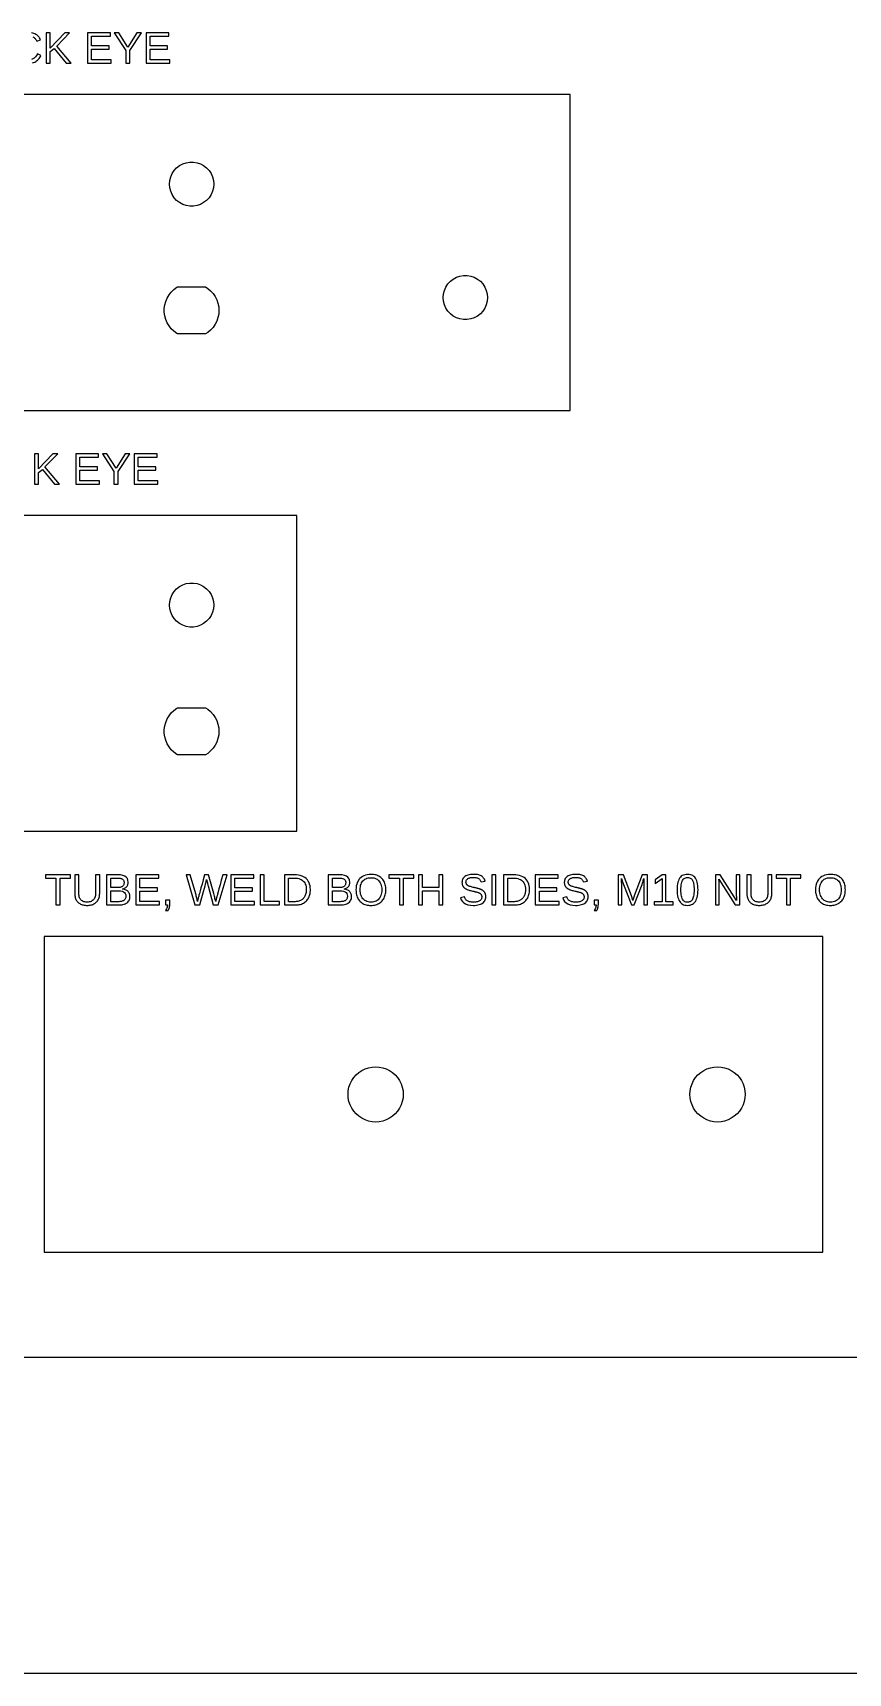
# Model space of a CAD drawing. Extents: x 5 to 633, y -270 to 42.
# Drawn here: x 162.8 to 317.9, y -270 to 41.8 of the extents above; entities that cross this region are included whole.
import ezdxf

# ---------------------------------------------------------------- set-up
doc = ezdxf.new("R2010")
doc.units = 0
doc.layers.get('0').update_dxf_attribs({"linetype": 'CONTINUOUS'})

msp = doc.modelspace()

# ---------------------------------------------------------------- linework, layer by layer
for points in [[(162.791, 40.9893), (162.92, 40.9191), (163.041, 40.8387), (163.153, 40.7487), (163.254, 40.6491), (163.346, 40.5398), (163.427, 40.4209), (163.499, 40.2924), (163.561, 40.1542), (164.297, 40.3983), (164.208, 40.5924), (164.106, 40.7723), (163.99, 40.9381), (163.861, 41.0898), (163.719, 41.2274), (163.563, 41.3509), (163.394, 41.4602), (163.213, 41.5552), (163.019, 41.6356), (162.812, 41.7014), (162.594, 41.7526)], [(162.769, 36.0449), (162.973, 36.1158), (163.168, 36.2026), (163.356, 36.3052), (163.533, 36.4228), (163.698, 36.5549), (163.852, 36.7015), (163.994, 36.8625), (164.125, 37.0379), (164.243, 37.2278), (164.35, 37.4322), (163.716, 37.7495), (163.53, 37.4333), (163.32, 37.1656), (163.086, 36.9467), (162.828, 36.7764), (162.544, 36.6547)]]:
    msp.add_lwpolyline(points)
for points in [[(166.129, 38.1971), (166.877, 38.7668), (169.168, 36), (170.132, 36), (167.366, 39.2428), (169.807, 41.7329), (168.891, 41.7329), (166.129, 38.8603), (166.129, 41.7329), (165.352, 41.7329), (165.352, 36), (166.129, 36)], [(177.741, 36.6347), (174.002, 36.6347), (174.002, 38.6325), (177.331, 38.6325), (177.331, 39.2591), (174.002, 39.2591), (174.002, 41.0981), (177.575, 41.0981), (177.575, 41.7329), (173.225, 41.7329), (173.225, 36), (177.741, 36)], [(181.261, 38.3762), (183.475, 41.7329), (182.62, 41.7329), (180.883, 39.0028), (179.137, 41.7329), (178.283, 41.7329), (180.488, 38.3762), (180.488, 36), (181.261, 36)], [(188.858, 36.6347), (185.119, 36.6347), (185.119, 38.6325), (188.447, 38.6325), (188.447, 39.2591), (185.119, 39.2591), (185.119, 41.0981), (188.691, 41.0981), (188.691, 41.7329), (184.342, 41.7329), (184.342, 36), (188.858, 36)], [(265, 30), (5, 30), (5, -30), (265, -30)], [(191.969, 8.9285), (191.313, 9.1538), (190.703, 9.4839), (190.155, 9.91), (189.686, 10.4203), (189.306, 11.001), (189.028, 11.6363), (188.857, 12.3087), (188.8, 13), (188.857, 13.6913), (189.028, 14.3637), (189.306, 14.999), (189.686, 15.5797), (190.155, 16.09), (190.703, 16.5161), (191.313, 16.8462), (191.969, 17.0715), (192.653, 17.1857), (193.347, 17.1857), (194.031, 17.0715), (194.687, 16.8462), (195.297, 16.5161), (195.845, 16.09), (196.314, 15.5797), (196.694, 14.999), (196.972, 14.3637), (197.143, 13.6913), (197.2, 13), (197.143, 12.3087), (196.972, 11.6363), (196.694, 11.001), (196.314, 10.4203), (195.845, 9.91), (195.297, 9.4839), (194.687, 9.1538), (194.031, 8.9285), (193.347, 8.8143), (192.653, 8.8143)], [(244.029, -12.6324), (243.373, -12.4071), (242.763, -12.077), (242.215, -11.6509), (241.745, -11.1406), (241.366, -10.5599), (241.087, -9.9246), (240.917, -9.2522), (240.86, -8.5609), (240.917, -7.8696), (241.087, -7.1971), (241.366, -6.5619), (241.745, -5.9812), (242.215, -5.4708), (242.763, -5.0448), (243.373, -4.7146), (244.029, -4.4894), (244.713, -4.3752), (245.407, -4.3752), (246.091, -4.4894), (246.747, -4.7146), (247.357, -5.0448), (247.904, -5.4708), (248.374, -5.9812), (248.754, -6.5619), (249.032, -7.1971), (249.202, -7.8696), (249.26, -8.5609), (249.202, -9.2522), (249.032, -9.9246), (248.754, -10.5599), (248.374, -11.1406), (247.904, -11.6509), (247.357, -12.077), (246.747, -12.4071), (246.091, -12.6324), (245.407, -12.7465), (244.713, -12.7465)], [(190.202, -15.383), (189.643, -14.971), (189.143, -14.4881), (188.713, -13.9429), (188.359, -13.3453), (188.088, -12.7057), (187.904, -12.0358), (187.812, -11.3473), (187.812, -10.6527), (187.904, -9.9642), (188.088, -9.2943), (188.359, -8.6547), (188.713, -8.0571), (189.143, -7.5119), (189.643, -7.029), (190.202, -6.617), (190.324, -6.55), (195.672, -6.55), (196.085, -6.8136), (196.615, -7.2621), (197.081, -7.7773), (197.474, -8.35), (197.787, -8.97), (198.015, -9.6262), (198.154, -10.3069), (198.2, -11), (198.154, -11.6931), (198.015, -12.3738), (197.787, -13.03), (197.474, -13.65), (197.081, -14.2227), (196.615, -14.7379), (196.085, -15.1864), (195.672, -15.45), (190.324, -15.45)], [(163.883, -41.8029), (164.631, -41.2332), (166.922, -44), (167.886, -44), (165.12, -40.7572), (167.561, -38.2671), (166.645, -38.2671), (163.883, -41.1397), (163.883, -38.2671), (163.106, -38.2671), (163.106, -44), (163.883, -44)], [(175.495, -43.3653), (171.756, -43.3653), (171.756, -41.3675), (175.084, -41.3675), (175.084, -40.7409), (171.756, -40.7409), (171.756, -38.9019), (175.329, -38.9019), (175.329, -38.2671), (170.979, -38.2671), (170.979, -44), (175.495, -44)], [(179.015, -41.6238), (181.229, -38.2671), (180.374, -38.2671), (178.637, -40.9972), (176.891, -38.2671), (176.037, -38.2671), (178.242, -41.6238), (178.242, -44), (179.015, -44)], [(186.612, -43.3653), (182.873, -43.3653), (182.873, -41.3675), (186.201, -41.3675), (186.201, -40.7409), (182.873, -40.7409), (182.873, -38.9019), (186.445, -38.9019), (186.445, -38.2671), (182.096, -38.2671), (182.096, -44), (186.612, -44)], [(213, -50), (5, -50), (5, -110), (213, -110)], [(191.969, -71.0715), (191.313, -70.8462), (190.703, -70.5161), (190.155, -70.09), (189.686, -69.5797), (189.306, -68.999), (189.028, -68.3637), (188.857, -67.6913), (188.8, -67), (188.857, -66.3087), (189.028, -65.6363), (189.306, -65.001), (189.686, -64.4203), (190.155, -63.91), (190.703, -63.4839), (191.313, -63.1538), (191.969, -62.9285), (192.653, -62.8143), (193.347, -62.8143), (194.031, -62.9285), (194.687, -63.1538), (195.297, -63.4839), (195.845, -63.91), (196.314, -64.4203), (196.694, -65.001), (196.972, -65.6363), (197.143, -66.3087), (197.2, -67), (197.143, -67.6913), (196.972, -68.3637), (196.694, -68.999), (196.314, -69.5797), (195.845, -70.09), (195.297, -70.5161), (194.687, -70.8462), (194.031, -71.0715), (193.347, -71.1857), (192.653, -71.1857)], [(190.202, -95.383), (189.643, -94.971), (189.143, -94.4881), (188.713, -93.9429), (188.359, -93.3453), (188.088, -92.7057), (187.904, -92.0358), (187.812, -91.3473), (187.812, -90.6527), (187.904, -89.9642), (188.088, -89.2943), (188.359, -88.6547), (188.713, -88.0571), (189.143, -87.5119), (189.643, -87.029), (190.202, -86.617), (190.324, -86.55), (195.672, -86.55), (196.085, -86.8136), (196.615, -87.2621), (197.081, -87.7773), (197.474, -88.35), (197.787, -88.97), (198.015, -89.6262), (198.154, -90.3069), (198.2, -91), (198.154, -91.6931), (198.015, -92.3738), (197.787, -93.03), (197.474, -93.65), (197.081, -94.2227), (196.615, -94.7379), (196.085, -95.1864), (195.672, -95.45), (190.324, -95.45)], [(167.988, -118.902), (169.958, -118.902), (169.958, -118.267), (165.246, -118.267), (165.246, -118.902), (167.215, -118.902), (167.215, -124), (167.988, -124)], [(173.329, -124.076), (173.526, -124.06), (173.716, -124.032), (173.897, -123.994), (174.071, -123.945), (174.237, -123.886), (174.395, -123.815), (174.544, -123.734), (174.683, -123.643), (174.812, -123.543), (174.931, -123.433), (175.04, -123.313), (175.14, -123.183), (175.229, -123.044), (175.307, -122.896), (175.373, -122.74), (175.428, -122.576), (175.47, -122.405), (175.5, -122.226), (175.518, -122.038), (175.524, -121.844), (175.524, -118.267), (174.751, -118.267), (174.751, -121.799), (174.742, -122.022), (174.716, -122.23), (174.672, -122.421), (174.611, -122.597), (174.532, -122.757), (174.436, -122.901), (174.322, -123.03), (174.192, -123.141), (174.048, -123.236), (173.891, -123.313), (173.719, -123.373), (173.533, -123.416), (173.333, -123.442), (173.119, -123.451), (172.911, -123.442), (172.718, -123.417), (172.539, -123.376), (172.375, -123.318), (172.225, -123.243), (172.089, -123.152), (171.968, -123.044), (171.862, -122.92), (171.773, -122.78), (171.699, -122.626), (171.642, -122.455), (171.602, -122.27), (171.577, -122.068), (171.569, -121.852), (171.569, -118.267), (170.792, -118.267), (170.792, -121.917), (170.798, -122.106), (170.816, -122.287), (170.845, -122.461), (170.886, -122.628), (170.939, -122.786), (171.004, -122.937), (171.081, -123.08), (171.168, -123.215), (171.265, -123.341), (171.372, -123.456), (171.488, -123.563), (171.614, -123.66), (171.749, -123.747), (171.895, -123.825), (172.048, -123.893), (172.209, -123.951), (172.377, -123.998), (172.553, -124.034), (172.736, -124.06), (172.926, -124.076), (173.123, -124.081)], [(179.453, -123.991), (179.71, -123.965), (179.949, -123.922), (180.17, -123.861), (180.374, -123.783), (180.56, -123.688), (180.728, -123.575), (180.876, -123.446), (181.001, -123.304), (181.104, -123.148), (181.183, -122.978), (181.24, -122.794), (181.274, -122.596), (181.286, -122.385), (181.278, -122.225), (181.255, -122.073), (181.218, -121.929), (181.165, -121.794), (181.097, -121.666), (181.014, -121.546), (180.915, -121.435), (180.803, -121.333), (180.678, -121.244), (180.54, -121.166), (180.39, -121.101), (180.227, -121.048), (180.05, -121.006), (179.862, -120.977), (180.006, -120.939), (180.14, -120.891), (180.265, -120.834), (180.38, -120.768), (180.485, -120.692), (180.581, -120.607), (180.667, -120.513), (180.743, -120.411), (180.807, -120.302), (180.859, -120.187), (180.9, -120.065), (180.929, -119.936), (180.946, -119.801), (180.952, -119.659), (180.911, -119.289), (180.787, -118.977), (180.581, -118.721), (180.293, -118.523), (179.922, -118.381), (179.469, -118.296), (178.934, -118.267), (176.851, -118.267), (176.851, -124), (179.178, -124)], [(186.925, -123.365), (183.186, -123.365), (183.186, -121.367), (186.514, -121.367), (186.514, -120.741), (183.186, -120.741), (183.186, -118.902), (186.758, -118.902), (186.758, -118.267), (182.409, -118.267), (182.409, -124), (186.925, -124)], [(194.844, -122.996), (195.081, -122.133), (195.279, -121.41), (195.438, -120.827), (195.557, -120.385), (195.637, -120.084), (195.678, -119.923), (195.699, -119.829), (195.722, -119.729), (195.747, -119.623), (195.772, -119.51), (195.799, -119.391), (195.827, -119.265), (195.857, -119.134), (195.909, -119.375), (195.957, -119.594), (196.001, -119.791), (196.042, -119.966), (196.079, -120.119), (196.112, -120.25), (196.142, -120.358), (197.134, -124), (198.062, -124), (199.751, -118.267), (198.941, -118.267), (198.655, -119.294), (198.409, -120.176), (198.205, -120.914), (198.042, -121.506), (197.919, -121.952), (197.838, -122.254), (197.798, -122.411), (197.777, -122.499), (197.755, -122.594), (197.731, -122.696), (197.705, -122.805), (197.678, -122.921), (197.649, -123.044), (197.619, -123.174), (197.582, -123.316), (197.543, -123.138), (197.5, -122.948), (197.453, -122.747), (197.401, -122.536), (197.346, -122.313), (197.287, -122.08), (197.224, -121.835), (196.227, -118.267), (195.483, -118.267), (195.214, -119.218), (194.982, -120.046), (194.785, -120.751), (194.624, -121.333), (194.498, -121.792), (194.408, -122.127), (194.354, -122.34), (194.318, -122.489), (194.283, -122.636), (194.249, -122.778), (194.217, -122.918), (194.186, -123.054), (194.156, -123.187), (194.128, -123.316), (194.083, -123.11), (194.037, -122.906), (193.99, -122.703), (193.942, -122.502), (193.892, -122.303), (193.842, -122.105), (193.79, -121.909), (192.761, -118.267), (191.951, -118.267), (193.639, -124), (194.567, -124)], [(204.98, -123.365), (201.24, -123.365), (201.24, -121.367), (204.569, -121.367), (204.569, -120.741), (201.24, -120.741), (201.24, -118.902), (204.813, -118.902), (204.813, -118.267), (200.463, -118.267), (200.463, -124), (204.98, -124)], [(209.696, -123.365), (206.799, -123.365), (206.799, -118.267), (206.022, -118.267), (206.022, -124), (209.696, -124)], [(213.033, -123.993), (213.259, -123.971), (213.476, -123.935), (213.685, -123.884), (213.886, -123.819), (214.08, -123.74), (214.265, -123.646), (214.441, -123.539), (214.604, -123.418), (214.756, -123.285), (214.896, -123.14), (215.024, -122.982), (215.141, -122.811), (215.246, -122.627), (215.337, -122.432), (215.415, -122.229), (215.479, -122.016), (215.528, -121.794), (215.563, -121.563), (215.584, -121.323), (215.591, -121.075), (215.575, -120.702), (215.527, -120.355), (215.446, -120.033), (215.333, -119.737), (215.188, -119.465), (215.01, -119.219), (214.8, -118.998), (214.56, -118.804), (214.294, -118.64), (214, -118.506), (213.678, -118.401), (213.33, -118.327), (212.955, -118.282), (212.552, -118.267), (210.656, -118.267), (210.656, -124), (212.8, -124)], [(221.592, -123.991), (221.849, -123.965), (222.088, -123.922), (222.309, -123.861), (222.513, -123.783), (222.699, -123.688), (222.867, -123.575), (223.015, -123.446), (223.14, -123.304), (223.242, -123.148), (223.322, -122.978), (223.379, -122.794), (223.413, -122.596), (223.424, -122.385), (223.417, -122.225), (223.394, -122.073), (223.356, -121.929), (223.303, -121.794), (223.235, -121.666), (223.152, -121.546), (223.054, -121.435), (222.942, -121.333), (222.817, -121.244), (222.679, -121.166), (222.529, -121.101), (222.365, -121.048), (222.189, -121.006), (222, -120.977), (222.144, -120.939), (222.279, -120.891), (222.403, -120.834), (222.518, -120.768), (222.624, -120.692), (222.72, -120.607), (222.806, -120.513), (222.882, -120.411), (222.945, -120.302), (222.998, -120.187), (223.038, -120.065), (223.068, -119.936), (223.085, -119.801), (223.091, -119.659), (223.05, -119.289), (222.926, -118.977), (222.72, -118.721), (222.432, -118.523), (222.061, -118.381), (221.608, -118.296), (221.073, -118.267), (218.989, -118.267), (218.989, -124), (221.317, -124)], [(227.344, -124.074), (227.58, -124.052), (227.806, -124.015), (228.023, -123.963), (228.23, -123.897), (228.428, -123.815), (228.616, -123.719), (228.794, -123.609), (228.959, -123.487), (229.113, -123.351), (229.253, -123.203), (229.382, -123.042), (229.499, -122.868), (229.603, -122.682), (229.694, -122.484), (229.772, -122.278), (229.835, -122.062), (229.884, -121.837), (229.919, -121.603), (229.94, -121.359), (229.947, -121.107), (229.94, -120.854), (229.919, -120.611), (229.885, -120.377), (229.836, -120.153), (229.774, -119.939), (229.697, -119.735), (229.607, -119.541), (229.504, -119.358), (229.388, -119.187), (229.26, -119.03), (229.12, -118.886), (228.967, -118.754), (228.802, -118.635), (228.625, -118.53), (228.436, -118.437), (228.238, -118.359), (228.031, -118.295), (227.814, -118.246), (227.588, -118.21), (227.352, -118.189), (227.107, -118.182), (226.735, -118.197), (226.388, -118.245), (226.064, -118.324), (225.765, -118.435), (225.49, -118.577), (225.239, -118.751), (225.012, -118.957), (224.812, -119.191), (224.643, -119.449), (224.505, -119.731), (224.397, -120.039), (224.32, -120.37), (224.274, -120.726), (224.259, -121.107), (224.266, -121.361), (224.286, -121.605), (224.321, -121.84), (224.369, -122.066), (224.431, -122.282), (224.507, -122.49), (224.597, -122.688), (224.699, -122.875), (224.814, -123.049), (224.942, -123.21), (225.081, -123.358), (225.234, -123.493), (225.398, -123.615), (225.575, -123.723), (225.763, -123.818), (225.961, -123.899), (226.169, -123.964), (226.387, -124.016), (226.614, -124.052), (226.852, -124.074), (227.099, -124.081)], [(233.276, -118.902), (235.245, -118.902), (235.245, -118.267), (230.533, -118.267), (230.533, -118.902), (232.503, -118.902), (232.503, -124), (233.276, -124)], [(236.897, -121.343), (239.998, -121.343), (239.998, -124), (240.775, -124), (240.775, -118.267), (239.998, -118.267), (239.998, -120.692), (236.897, -120.692), (236.897, -118.267), (236.12, -118.267), (236.12, -124), (236.897, -124)], [(246.889, -124.072), (247.18, -124.046), (247.45, -124.001), (247.7, -123.939), (247.929, -123.859), (248.137, -123.762), (248.325, -123.646), (248.489, -123.514), (248.629, -123.368), (248.743, -123.207), (248.831, -123.032), (248.895, -122.841), (248.933, -122.637), (248.945, -122.417), (248.943, -122.329), (248.938, -122.245), (248.929, -122.164), (248.917, -122.086), (248.901, -122.011), (248.881, -121.94), (248.858, -121.872), (248.831, -121.807), (248.802, -121.745), (248.77, -121.684), (248.736, -121.627), (248.699, -121.572), (248.658, -121.519), (248.616, -121.469), (248.57, -121.422), (248.523, -121.376), (248.473, -121.332), (248.421, -121.291), (248.367, -121.252), (248.31, -121.215), (248.251, -121.18), (248.191, -121.147), (248.129, -121.115), (248.066, -121.085), (248.002, -121.055), (247.937, -121.027), (247.87, -121), (247.802, -120.975), (247.733, -120.95), (247.663, -120.927), (247.592, -120.904), (247.52, -120.883), (247.448, -120.862), (247.374, -120.843), (247.299, -120.824), (247.224, -120.806), (247.149, -120.788), (247.074, -120.771), (246.999, -120.753), (246.923, -120.735), (246.848, -120.718), (246.773, -120.7), (246.558, -120.651), (246.364, -120.605), (246.192, -120.56), (246.042, -120.518), (245.913, -120.478), (245.805, -120.441), (245.719, -120.405), (245.646, -120.37), (245.578, -120.332), (245.515, -120.293), (245.457, -120.251), (245.404, -120.207), (245.356, -120.161), (245.314, -120.112), (245.277, -120.061), (245.245, -120.006), (245.219, -119.947), (245.199, -119.885), (245.185, -119.819), (245.176, -119.749), (245.173, -119.675), (245.181, -119.55), (245.203, -119.435), (245.24, -119.329), (245.292, -119.232), (245.358, -119.144), (245.439, -119.065), (245.536, -118.995), (245.646, -118.935), (245.769, -118.884), (245.906, -118.842), (246.056, -118.809), (246.219, -118.786), (246.396, -118.772), (246.585, -118.768), (246.759, -118.772), (246.921, -118.784), (247.072, -118.805), (247.212, -118.835), (247.341, -118.872), (247.459, -118.919), (247.566, -118.973), (247.662, -119.037), (247.75, -119.111), (247.827, -119.195), (247.896, -119.29), (247.955, -119.394), (248.005, -119.509), (248.046, -119.634), (248.811, -119.5), (248.745, -119.303), (248.667, -119.123), (248.576, -118.96), (248.473, -118.814), (248.357, -118.686), (248.228, -118.575), (248.087, -118.481), (247.93, -118.401), (247.754, -118.334), (247.559, -118.279), (247.346, -118.237), (247.114, -118.206), (246.863, -118.188), (246.593, -118.182), (246.303, -118.19), (246.033, -118.214), (245.783, -118.255), (245.553, -118.312), (245.342, -118.385), (245.151, -118.475), (244.98, -118.58), (244.831, -118.701), (244.704, -118.836), (244.601, -118.984), (244.52, -119.146), (244.463, -119.322), (244.428, -119.512), (244.417, -119.716), (244.419, -119.806), (244.425, -119.893), (244.436, -119.978), (244.452, -120.059), (244.472, -120.137), (244.496, -120.213), (244.524, -120.285), (244.557, -120.355), (244.594, -120.422), (244.634, -120.486), (244.679, -120.548), (244.727, -120.608), (244.78, -120.664), (244.836, -120.719), (244.897, -120.771), (244.964, -120.822), (245.037, -120.871), (245.117, -120.919), (245.202, -120.965), (245.294, -121.011), (245.391, -121.054), (245.498, -121.097), (245.619, -121.14), (245.753, -121.183), (245.9, -121.226), (246.061, -121.269), (246.235, -121.312), (246.423, -121.355), (246.533, -121.381), (246.64, -121.405), (246.745, -121.43), (246.846, -121.454), (246.945, -121.477), (247.041, -121.5), (247.135, -121.522), (247.225, -121.545), (247.311, -121.569), (247.394, -121.595), (247.473, -121.622), (247.548, -121.651), (247.62, -121.682), (247.688, -121.713), (247.752, -121.747), (247.812, -121.783), (247.868, -121.822), (247.919, -121.863), (247.966, -121.907), (248.009, -121.953), (248.048, -122.002), (248.082, -122.054), (248.111, -122.111), (248.134, -122.172), (248.153, -122.237), (248.166, -122.306), (248.174, -122.38), (248.176, -122.458), (248.168, -122.596), (248.143, -122.724), (248.101, -122.842), (248.043, -122.951), (247.968, -123.049), (247.876, -123.138), (247.767, -123.217), (247.643, -123.285), (247.506, -123.343), (247.354, -123.391), (247.188, -123.428), (247.008, -123.454), (246.814, -123.47), (246.606, -123.475), (246.404, -123.47), (246.214, -123.455), (246.037, -123.431), (245.873, -123.396), (245.721, -123.352), (245.581, -123.297), (245.454, -123.233), (245.339, -123.158), (245.236, -123.072), (245.145, -122.975), (245.066, -122.867), (244.999, -122.747), (244.944, -122.616), (244.901, -122.474), (244.148, -122.625), (244.279, -123.011), (244.483, -123.338), (244.758, -123.606), (245.105, -123.814), (245.524, -123.962), (246.014, -124.052), (246.577, -124.081)], [(250.874, -118.267), (250.097, -118.267), (250.097, -124), (250.874, -124)], [(254.704, -123.993), (254.929, -123.971), (255.147, -123.935), (255.356, -123.884), (255.557, -123.819), (255.751, -123.74), (255.936, -123.646), (256.111, -123.539), (256.275, -123.418), (256.427, -123.285), (256.567, -123.14), (256.695, -122.982), (256.812, -122.811), (256.916, -122.627), (257.008, -122.432), (257.086, -122.229), (257.149, -122.016), (257.199, -121.794), (257.234, -121.563), (257.255, -121.323), (257.262, -121.075), (257.246, -120.702), (257.198, -120.355), (257.117, -120.033), (257.004, -119.737), (256.858, -119.465), (256.681, -119.219), (256.471, -118.998), (256.231, -118.804), (255.964, -118.64), (255.67, -118.506), (255.349, -118.401), (255.001, -118.327), (254.626, -118.282), (254.223, -118.267), (252.327, -118.267), (252.327, -124), (254.471, -124)], [(262.861, -123.365), (259.122, -123.365), (259.122, -121.367), (262.45, -121.367), (262.45, -120.741), (259.122, -120.741), (259.122, -118.902), (262.694, -118.902), (262.694, -118.267), (258.345, -118.267), (258.345, -124), (262.861, -124)], [(266.339, -124.072), (266.63, -124.046), (266.9, -124.001), (267.15, -123.939), (267.379, -123.859), (267.587, -123.762), (267.775, -123.646), (267.939, -123.514), (268.079, -123.368), (268.193, -123.207), (268.281, -123.032), (268.344, -122.841), (268.382, -122.637), (268.395, -122.417), (268.393, -122.329), (268.388, -122.245), (268.379, -122.164), (268.367, -122.086), (268.351, -122.011), (268.331, -121.94), (268.308, -121.872), (268.281, -121.807), (268.252, -121.745), (268.22, -121.684), (268.186, -121.627), (268.148, -121.572), (268.108, -121.519), (268.066, -121.469), (268.02, -121.422), (267.973, -121.376), (267.923, -121.332), (267.871, -121.291), (267.817, -121.252), (267.76, -121.215), (267.701, -121.18), (267.641, -121.147), (267.579, -121.115), (267.516, -121.085), (267.452, -121.055), (267.386, -121.027), (267.32, -121), (267.252, -120.975), (267.183, -120.95), (267.113, -120.927), (267.042, -120.904), (266.97, -120.883), (266.897, -120.862), (266.824, -120.843), (266.749, -120.824), (266.674, -120.806), (266.599, -120.788), (266.524, -120.771), (266.449, -120.753), (266.373, -120.735), (266.298, -120.718), (266.222, -120.7), (266.008, -120.651), (265.814, -120.605), (265.642, -120.56), (265.492, -120.518), (265.363, -120.478), (265.255, -120.441), (265.169, -120.405), (265.096, -120.37), (265.028, -120.332), (264.965, -120.293), (264.907, -120.251), (264.854, -120.207), (264.806, -120.161), (264.764, -120.112), (264.726, -120.061), (264.695, -120.006), (264.669, -119.947), (264.649, -119.885), (264.635, -119.819), (264.626, -119.749), (264.623, -119.675), (264.631, -119.55), (264.653, -119.435), (264.69, -119.329), (264.742, -119.232), (264.808, -119.144), (264.889, -119.065), (264.985, -118.995), (265.096, -118.935), (265.219, -118.884), (265.356, -118.842), (265.506, -118.809), (265.669, -118.786), (265.845, -118.772), (266.035, -118.768), (266.209, -118.772), (266.371, -118.784), (266.522, -118.805), (266.662, -118.835), (266.791, -118.872), (266.909, -118.919), (267.016, -118.973), (267.112, -119.037), (267.199, -119.111), (267.277, -119.195), (267.346, -119.29), (267.405, -119.394), (267.455, -119.509), (267.496, -119.634), (268.261, -119.5), (268.195, -119.303), (268.117, -119.123), (268.026, -118.96), (267.923, -118.814), (267.807, -118.686), (267.678, -118.575), (267.537, -118.481), (267.38, -118.401), (267.204, -118.334), (267.009, -118.279), (266.796, -118.237), (266.564, -118.206), (266.313, -118.188), (266.043, -118.182), (265.753, -118.19), (265.483, -118.214), (265.233, -118.255), (265.002, -118.312), (264.792, -118.385), (264.601, -118.475), (264.43, -118.58), (264.281, -118.701), (264.154, -118.836), (264.051, -118.984), (263.97, -119.146), (263.913, -119.322), (263.878, -119.512), (263.867, -119.716), (263.869, -119.806), (263.875, -119.893), (263.886, -119.978), (263.902, -120.059), (263.922, -120.137), (263.946, -120.213), (263.974, -120.285), (264.007, -120.355), (264.044, -120.422), (264.084, -120.486), (264.129, -120.548), (264.177, -120.608), (264.23, -120.664), (264.286, -120.719), (264.347, -120.771), (264.414, -120.822), (264.487, -120.871), (264.567, -120.919), (264.652, -120.965), (264.744, -121.011), (264.841, -121.054), (264.948, -121.097), (265.069, -121.14), (265.203, -121.183), (265.35, -121.226), (265.511, -121.269), (265.685, -121.312), (265.873, -121.355), (265.983, -121.381), (266.09, -121.405), (266.195, -121.43), (266.296, -121.454), (266.395, -121.477), (266.491, -121.5), (266.585, -121.522), (266.675, -121.545), (266.761, -121.569), (266.844, -121.595), (266.923, -121.622), (266.998, -121.651), (267.07, -121.682), (267.138, -121.713), (267.202, -121.747), (267.262, -121.783), (267.318, -121.822), (267.369, -121.863), (267.416, -121.907), (267.459, -121.953), (267.498, -122.002), (267.532, -122.054), (267.561, -122.111), (267.584, -122.172), (267.603, -122.237), (267.616, -122.306), (267.624, -122.38), (267.626, -122.458), (267.618, -122.596), (267.593, -122.724), (267.551, -122.842), (267.493, -122.951), (267.417, -123.049), (267.326, -123.138), (267.217, -123.217), (267.093, -123.285), (266.955, -123.343), (266.804, -123.391), (266.638, -123.428), (266.458, -123.454), (266.264, -123.47), (266.056, -123.475), (265.854, -123.47), (265.664, -123.455), (265.487, -123.431), (265.323, -123.396), (265.171, -123.352), (265.031, -123.297), (264.904, -123.233), (264.789, -123.158), (264.686, -123.072), (264.595, -122.975), (264.516, -122.867), (264.449, -122.747), (264.394, -122.616), (264.351, -122.474), (263.598, -122.625), (263.729, -123.011), (263.933, -123.338), (264.208, -123.606), (264.555, -123.814), (264.974, -123.962), (265.464, -124.052), (266.027, -124.081)], [(274.784, -120.175), (274.767, -119.406), (274.755, -118.955), (274.89, -119.402), (275.117, -120.094), (276.619, -124), (277.164, -124), (278.645, -120.094), (278.691, -119.97), (278.739, -119.833), (278.788, -119.683), (278.84, -119.521), (278.892, -119.345), (278.947, -119.156), (279.003, -118.955), (278.993, -119.123), (278.985, -119.294), (278.978, -119.466), (278.973, -119.64), (278.969, -119.817), (278.967, -119.995), (278.966, -120.175), (278.966, -124), (279.666, -124), (279.666, -118.267), (278.669, -118.267), (277.172, -122.242), (277.16, -122.272), (277.146, -122.311), (277.128, -122.361), (277.108, -122.42), (277.086, -122.49), (277.06, -122.57), (277.032, -122.659), (277.004, -122.751), (276.978, -122.835), (276.956, -122.913), (276.936, -122.983), (276.92, -123.047), (276.906, -123.104), (276.895, -123.154), (276.887, -123.116), (276.877, -123.072), (276.865, -123.021), (276.851, -122.964), (276.835, -122.902), (276.816, -122.832), (276.796, -122.757), (276.774, -122.679), (276.752, -122.603), (276.73, -122.528), (276.708, -122.454), (276.685, -122.382), (276.662, -122.312), (276.639, -122.242), (275.113, -118.267), (274.092, -118.267), (274.092, -124), (274.784, -124)], [(284.578, -123.377), (283.182, -123.377), (283.182, -118.267), (282.507, -118.267), (281.152, -119.199), (281.152, -119.891), (282.446, -118.967), (282.446, -123.377), (280.985, -123.377), (280.985, -124), (284.578, -124)], [(287.564, -124.066), (287.817, -124.02), (288.051, -123.942), (288.264, -123.834), (288.458, -123.695), (288.632, -123.525), (288.787, -123.325), (288.921, -123.094), (289.035, -122.837), (289.128, -122.551), (289.201, -122.238), (289.252, -121.897), (289.283, -121.528), (289.294, -121.132), (289.284, -120.729), (289.254, -120.355), (289.205, -120.011), (289.136, -119.696), (289.048, -119.41), (288.939, -119.154), (288.811, -118.926), (288.663, -118.729), (288.493, -118.562), (288.301, -118.425), (288.087, -118.318), (287.852, -118.242), (287.595, -118.197), (287.316, -118.182), (287.03, -118.197), (286.767, -118.242), (286.526, -118.317), (286.309, -118.422), (286.114, -118.557), (285.942, -118.723), (285.792, -118.918), (285.665, -119.144), (285.556, -119.399), (285.468, -119.685), (285.399, -120.002), (285.35, -120.348), (285.32, -120.725), (285.31, -121.132), (285.32, -121.53), (285.351, -121.9), (285.402, -122.243), (285.472, -122.556), (285.564, -122.842), (285.675, -123.099), (285.807, -123.329), (285.959, -123.528), (286.131, -123.697), (286.323, -123.836), (286.535, -123.943), (286.767, -124.02), (287.019, -124.066), (287.292, -124.081)], [(293.31, -120.192), (293.29, -119.512), (293.269, -119.117), (296.337, -124), (297.273, -124), (297.273, -118.267), (296.573, -118.267), (296.573, -122.027), (296.574, -122.138), (296.577, -122.267), (296.582, -122.414), (296.589, -122.579), (296.598, -122.762), (296.609, -122.963), (296.622, -123.182), (293.522, -118.267), (292.618, -118.267), (292.618, -124), (293.31, -124)], [(301.132, -124.076), (301.33, -124.06), (301.519, -124.032), (301.701, -123.994), (301.875, -123.945), (302.041, -123.886), (302.198, -123.815), (302.348, -123.734), (302.487, -123.643), (302.616, -123.543), (302.735, -123.433), (302.844, -123.313), (302.943, -123.183), (303.033, -123.044), (303.111, -122.896), (303.177, -122.74), (303.231, -122.576), (303.273, -122.405), (303.303, -122.226), (303.322, -122.038), (303.328, -121.844), (303.328, -118.267), (302.555, -118.267), (302.555, -121.799), (302.546, -122.022), (302.519, -122.23), (302.476, -122.421), (302.414, -122.597), (302.336, -122.757), (302.239, -122.901), (302.125, -123.03), (301.996, -123.141), (301.852, -123.236), (301.694, -123.313), (301.522, -123.373), (301.337, -123.416), (301.137, -123.442), (300.923, -123.451), (300.715, -123.442), (300.522, -123.417), (300.343, -123.376), (300.178, -123.318), (300.028, -123.243), (299.893, -123.152), (299.771, -123.044), (299.666, -122.92), (299.576, -122.78), (299.503, -122.626), (299.446, -122.455), (299.405, -122.27), (299.381, -122.068), (299.373, -121.852), (299.373, -118.267), (298.596, -118.267), (298.596, -121.917), (298.601, -122.106), (298.619, -122.287), (298.649, -122.461), (298.69, -122.628), (298.743, -122.786), (298.808, -122.937), (298.884, -123.08), (298.972, -123.215), (299.069, -123.341), (299.175, -123.456), (299.292, -123.563), (299.418, -123.66), (299.553, -123.747), (299.698, -123.825), (299.852, -123.893), (300.013, -123.951), (300.181, -123.998), (300.357, -124.034), (300.539, -124.06), (300.73, -124.076), (300.927, -124.081)], [(306.9, -118.902), (308.87, -118.902), (308.87, -118.267), (304.158, -118.267), (304.158, -118.902), (306.127, -118.902), (306.127, -124), (306.9, -124)], [(314.706, -124.074), (314.942, -124.052), (315.168, -124.015), (315.385, -123.963), (315.592, -123.897), (315.79, -123.815), (315.978, -123.719), (316.156, -123.609), (316.321, -123.487), (316.474, -123.351), (316.615, -123.203), (316.744, -123.042), (316.861, -122.868), (316.965, -122.682), (317.056, -122.484), (317.133, -122.278), (317.196, -122.062), (317.246, -121.837), (317.281, -121.603), (317.302, -121.359), (317.309, -121.107), (317.302, -120.854), (317.281, -120.611), (317.246, -120.377), (317.198, -120.153), (317.135, -119.939), (317.059, -119.735), (316.969, -119.541), (316.866, -119.358), (316.75, -119.187), (316.622, -119.03), (316.482, -118.886), (316.329, -118.754), (316.164, -118.635), (315.986, -118.53), (315.798, -118.437), (315.6, -118.359), (315.393, -118.295), (315.176, -118.246), (314.95, -118.21), (314.714, -118.189), (314.469, -118.182), (314.097, -118.197), (313.75, -118.245), (313.426, -118.324), (313.127, -118.435), (312.852, -118.577), (312.6, -118.751), (312.373, -118.957), (312.174, -119.191), (312.005, -119.449), (311.866, -119.731), (311.759, -120.039), (311.682, -120.37), (311.636, -120.726), (311.621, -121.107), (311.627, -121.361), (311.648, -121.605), (311.683, -121.84), (311.731, -122.066), (311.793, -122.282), (311.869, -122.49), (311.958, -122.688), (312.061, -122.875), (312.176, -123.049), (312.303, -123.21), (312.443, -123.358), (312.595, -123.493), (312.76, -123.615), (312.937, -123.723), (313.125, -123.818), (313.323, -123.899), (313.531, -123.964), (313.748, -124.016), (313.976, -124.052), (314.213, -124.074), (314.461, -124.081)], [(177.628, -118.89), (178.934, -118.89), (179.1, -118.894), (179.255, -118.906), (179.398, -118.926), (179.529, -118.955), (179.649, -118.991), (179.757, -119.036), (179.853, -119.089), (179.938, -119.151), (180.009, -119.225), (180.067, -119.308), (180.113, -119.403), (180.145, -119.509), (180.164, -119.625), (180.171, -119.752), (180.165, -119.885), (180.146, -120.008), (180.114, -120.121), (180.071, -120.224), (180.014, -120.316), (179.945, -120.398), (179.864, -120.47), (179.769, -120.532), (179.662, -120.585), (179.542, -120.628), (179.41, -120.661), (179.264, -120.685), (179.105, -120.7), (178.934, -120.704), (177.628, -120.704)], [(177.628, -121.311), (179.076, -121.311), (179.454, -121.331), (179.774, -121.393), (180.035, -121.497), (180.239, -121.641), (180.384, -121.827), (180.471, -122.055), (180.5, -122.324), (180.494, -122.468), (180.474, -122.602), (180.441, -122.726), (180.394, -122.838), (180.334, -122.941), (180.261, -123.032), (180.175, -123.113), (180.074, -123.183), (179.957, -123.243), (179.825, -123.291), (179.677, -123.329), (179.513, -123.356), (179.333, -123.372), (179.137, -123.377), (177.628, -123.377)], [(211.433, -118.89), (212.536, -118.89), (212.841, -118.901), (213.126, -118.935), (213.388, -118.992), (213.63, -119.072), (213.85, -119.175), (214.049, -119.301), (214.226, -119.449), (214.381, -119.619), (214.512, -119.81), (214.62, -120.022), (214.703, -120.254), (214.763, -120.507), (214.798, -120.78), (214.81, -121.075), (214.805, -121.273), (214.789, -121.464), (214.763, -121.647), (214.727, -121.823), (214.68, -121.99), (214.622, -122.151), (214.554, -122.303), (214.476, -122.447), (214.389, -122.581), (214.294, -122.705), (214.189, -122.819), (214.075, -122.923), (213.952, -123.017), (213.82, -123.101), (213.68, -123.174), (213.534, -123.236), (213.382, -123.287), (213.223, -123.327), (213.059, -123.355), (212.888, -123.372), (212.711, -123.377), (211.433, -123.377)], [(219.767, -118.89), (221.073, -118.89), (221.239, -118.894), (221.394, -118.906), (221.536, -118.926), (221.668, -118.955), (221.788, -118.991), (221.896, -119.036), (221.992, -119.089), (222.076, -119.151), (222.148, -119.225), (222.206, -119.308), (222.251, -119.403), (222.284, -119.509), (222.303, -119.625), (222.31, -119.752), (222.303, -119.885), (222.284, -120.008), (222.253, -120.121), (222.209, -120.224), (222.153, -120.316), (222.084, -120.398), (222.002, -120.47), (221.908, -120.532), (221.801, -120.585), (221.681, -120.628), (221.548, -120.661), (221.403, -120.685), (221.244, -120.7), (221.073, -120.704), (219.767, -120.704)], [(219.767, -121.311), (221.215, -121.311), (221.593, -121.331), (221.913, -121.393), (222.174, -121.497), (222.378, -121.641), (222.523, -121.827), (222.61, -122.055), (222.639, -122.324), (222.632, -122.468), (222.613, -122.602), (222.579, -122.726), (222.533, -122.838), (222.473, -122.941), (222.4, -123.032), (222.314, -123.113), (222.213, -123.183), (222.096, -123.243), (221.964, -123.291), (221.815, -123.329), (221.651, -123.356), (221.472, -123.372), (221.276, -123.377), (219.767, -123.377)], [(226.832, -123.438), (226.582, -123.399), (226.35, -123.335), (226.134, -123.244), (225.936, -123.128), (225.755, -122.986), (225.591, -122.818), (225.447, -122.628), (225.325, -122.42), (225.226, -122.194), (225.148, -121.949), (225.092, -121.687), (225.059, -121.406), (225.048, -121.107), (225.059, -120.807), (225.092, -120.526), (225.147, -120.265), (225.224, -120.024), (225.322, -119.802), (225.443, -119.601), (225.585, -119.419), (225.748, -119.259), (225.929, -119.124), (226.128, -119.013), (226.345, -118.927), (226.581, -118.866), (226.835, -118.829), (227.107, -118.816), (227.377, -118.829), (227.629, -118.866), (227.863, -118.929), (228.079, -119.016), (228.277, -119.128), (228.457, -119.265), (228.619, -119.427), (228.76, -119.61), (228.881, -119.813), (228.979, -120.034), (229.055, -120.274), (229.11, -120.533), (229.143, -120.811), (229.154, -121.107), (229.143, -121.416), (229.11, -121.705), (229.056, -121.973), (228.98, -122.22), (228.883, -122.447), (228.763, -122.653), (228.623, -122.838), (228.461, -123.001), (228.281, -123.138), (228.083, -123.251), (227.865, -123.338), (227.628, -123.401), (227.373, -123.438), (227.099, -123.451)], [(253.104, -118.89), (254.207, -118.89), (254.512, -118.901), (254.796, -118.935), (255.059, -118.992), (255.301, -119.072), (255.521, -119.175), (255.72, -119.301), (255.897, -119.449), (256.052, -119.619), (256.183, -119.81), (256.29, -120.022), (256.374, -120.254), (256.433, -120.507), (256.469, -120.78), (256.481, -121.075), (256.476, -121.273), (256.46, -121.464), (256.434, -121.647), (256.397, -121.823), (256.35, -121.99), (256.293, -122.151), (256.225, -122.303), (256.147, -122.447), (256.06, -122.581), (255.964, -122.705), (255.859, -122.819), (255.745, -122.923), (255.622, -123.017), (255.49, -123.101), (255.351, -123.174), (255.205, -123.236), (255.053, -123.287), (254.894, -123.327), (254.73, -123.355), (254.559, -123.372), (254.382, -123.377), (253.104, -123.377)], [(287.121, -123.472), (286.957, -123.437), (286.807, -123.379), (286.671, -123.299), (286.55, -123.195), (286.443, -123.068), (286.35, -122.918), (286.271, -122.743), (286.203, -122.541), (286.149, -122.313), (286.106, -122.057), (286.075, -121.776), (286.057, -121.467), (286.051, -121.132), (286.057, -120.787), (286.075, -120.471), (286.105, -120.184), (286.147, -119.926), (286.201, -119.697), (286.268, -119.496), (286.346, -119.325), (286.438, -119.179), (286.545, -119.056), (286.669, -118.955), (286.807, -118.877), (286.961, -118.821), (287.131, -118.787), (287.316, -118.776), (287.497, -118.787), (287.663, -118.821), (287.813, -118.878), (287.948, -118.958), (288.068, -119.06), (288.173, -119.185), (288.262, -119.333), (288.338, -119.506), (288.403, -119.707), (288.455, -119.936), (288.496, -120.193), (288.526, -120.478), (288.543, -120.791), (288.549, -121.132), (288.543, -121.461), (288.525, -121.765), (288.494, -122.043), (288.451, -122.297), (288.395, -122.525), (288.328, -122.728), (288.248, -122.906), (288.155, -123.059), (288.048, -123.189), (287.926, -123.295), (287.791, -123.377), (287.641, -123.436), (287.478, -123.471), (287.3, -123.483)], [(314.194, -123.438), (313.944, -123.399), (313.711, -123.335), (313.496, -123.244), (313.298, -123.128), (313.117, -122.986), (312.953, -122.818), (312.809, -122.628), (312.687, -122.42), (312.587, -122.194), (312.51, -121.949), (312.454, -121.687), (312.421, -121.406), (312.41, -121.107), (312.421, -120.807), (312.454, -120.526), (312.509, -120.265), (312.585, -120.024), (312.684, -119.802), (312.804, -119.601), (312.947, -119.419), (313.11, -119.259), (313.29, -119.124), (313.49, -119.013), (313.707, -118.927), (313.943, -118.866), (314.197, -118.829), (314.469, -118.816), (314.739, -118.829), (314.991, -118.866), (315.225, -118.929), (315.441, -119.016), (315.638, -119.128), (315.818, -119.265), (315.98, -119.427), (316.122, -119.61), (316.242, -119.813), (316.341, -120.034), (316.417, -120.274), (316.472, -120.533), (316.504, -120.811), (316.515, -121.107), (316.504, -121.416), (316.472, -121.705), (316.418, -121.973), (316.342, -122.22), (316.244, -122.447), (316.125, -122.653), (315.984, -122.838), (315.823, -123.001), (315.643, -123.138), (315.444, -123.251), (315.227, -123.338), (314.99, -123.401), (314.735, -123.438), (314.461, -123.451)], [(188.578, -124.99), (188.619, -124.913), (188.657, -124.835), (188.691, -124.756), (188.722, -124.676), (188.749, -124.595), (188.773, -124.513), (188.793, -124.427), (188.811, -124.336), (188.825, -124.239), (188.836, -124.136), (188.844, -124.027), (188.849, -123.913), (188.85, -123.793), (188.85, -123.109), (188.057, -123.109), (188.057, -124), (188.415, -124), (188.407, -124.147), (188.384, -124.296), (188.345, -124.447), (188.29, -124.599), (188.22, -124.753), (188.134, -124.909), (188.032, -125.066), (188.533, -125.066)], [(270.072, -124.99), (270.113, -124.913), (270.151, -124.835), (270.185, -124.756), (270.216, -124.676), (270.243, -124.595), (270.267, -124.513), (270.288, -124.427), (270.305, -124.336), (270.319, -124.239), (270.33, -124.136), (270.338, -124.027), (270.343, -123.913), (270.344, -123.793), (270.344, -123.109), (269.551, -123.109), (269.551, -124), (269.909, -124), (269.901, -124.147), (269.878, -124.296), (269.839, -124.447), (269.784, -124.599), (269.714, -124.753), (269.628, -124.909), (269.527, -125.066), (270.027, -125.066)], [(313, -130), (165, -130), (165, -190), (313, -190)], [(227.315, -165.205), (226.641, -165.071), (225.991, -164.85), (225.375, -164.547), (224.804, -164.165), (224.288, -163.712), (223.835, -163.196), (223.453, -162.625), (223.15, -162.009), (222.929, -161.359), (222.795, -160.685), (222.75, -160), (222.795, -159.315), (222.929, -158.641), (223.15, -157.991), (223.453, -157.375), (223.835, -156.804), (224.288, -156.288), (224.804, -155.835), (225.375, -155.453), (225.991, -155.15), (226.641, -154.929), (227.315, -154.795), (228, -154.75), (228.685, -154.795), (229.359, -154.929), (230.009, -155.15), (230.625, -155.453), (231.196, -155.835), (231.712, -156.288), (232.165, -156.804), (232.547, -157.375), (232.85, -157.991), (233.071, -158.641), (233.205, -159.315), (233.25, -160), (233.205, -160.685), (233.071, -161.359), (232.85, -162.009), (232.547, -162.625), (232.165, -163.196), (231.712, -163.712), (231.196, -164.165), (230.625, -164.547), (230.009, -164.85), (229.359, -165.071), (228.685, -165.205), (228, -165.25)], [(292.315, -165.205), (291.641, -165.071), (290.991, -164.85), (290.375, -164.547), (289.804, -164.165), (289.288, -163.712), (288.835, -163.196), (288.453, -162.625), (288.15, -162.009), (287.929, -161.359), (287.795, -160.685), (287.75, -160), (287.795, -159.315), (287.929, -158.641), (288.15, -157.991), (288.453, -157.375), (288.835, -156.804), (289.288, -156.288), (289.804, -155.835), (290.375, -155.453), (290.991, -155.15), (291.641, -154.929), (292.315, -154.795), (293, -154.75), (293.685, -154.795), (294.359, -154.929), (295.009, -155.15), (295.625, -155.453), (296.196, -155.835), (296.712, -156.288), (297.165, -156.804), (297.547, -157.375), (297.85, -157.991), (298.071, -158.641), (298.205, -159.315), (298.25, -160), (298.205, -160.685), (298.071, -161.359), (297.85, -162.009), (297.547, -162.625), (297.165, -163.196), (296.712, -163.712), (296.196, -164.165), (295.625, -164.547), (295.009, -164.85), (294.359, -165.071), (293.685, -165.205), (293, -165.25)], [(425, -210), (5, -210), (5, -270), (425, -270)]]:
    msp.add_lwpolyline(points, close=True)

doc.saveas('drawing.dxf')
